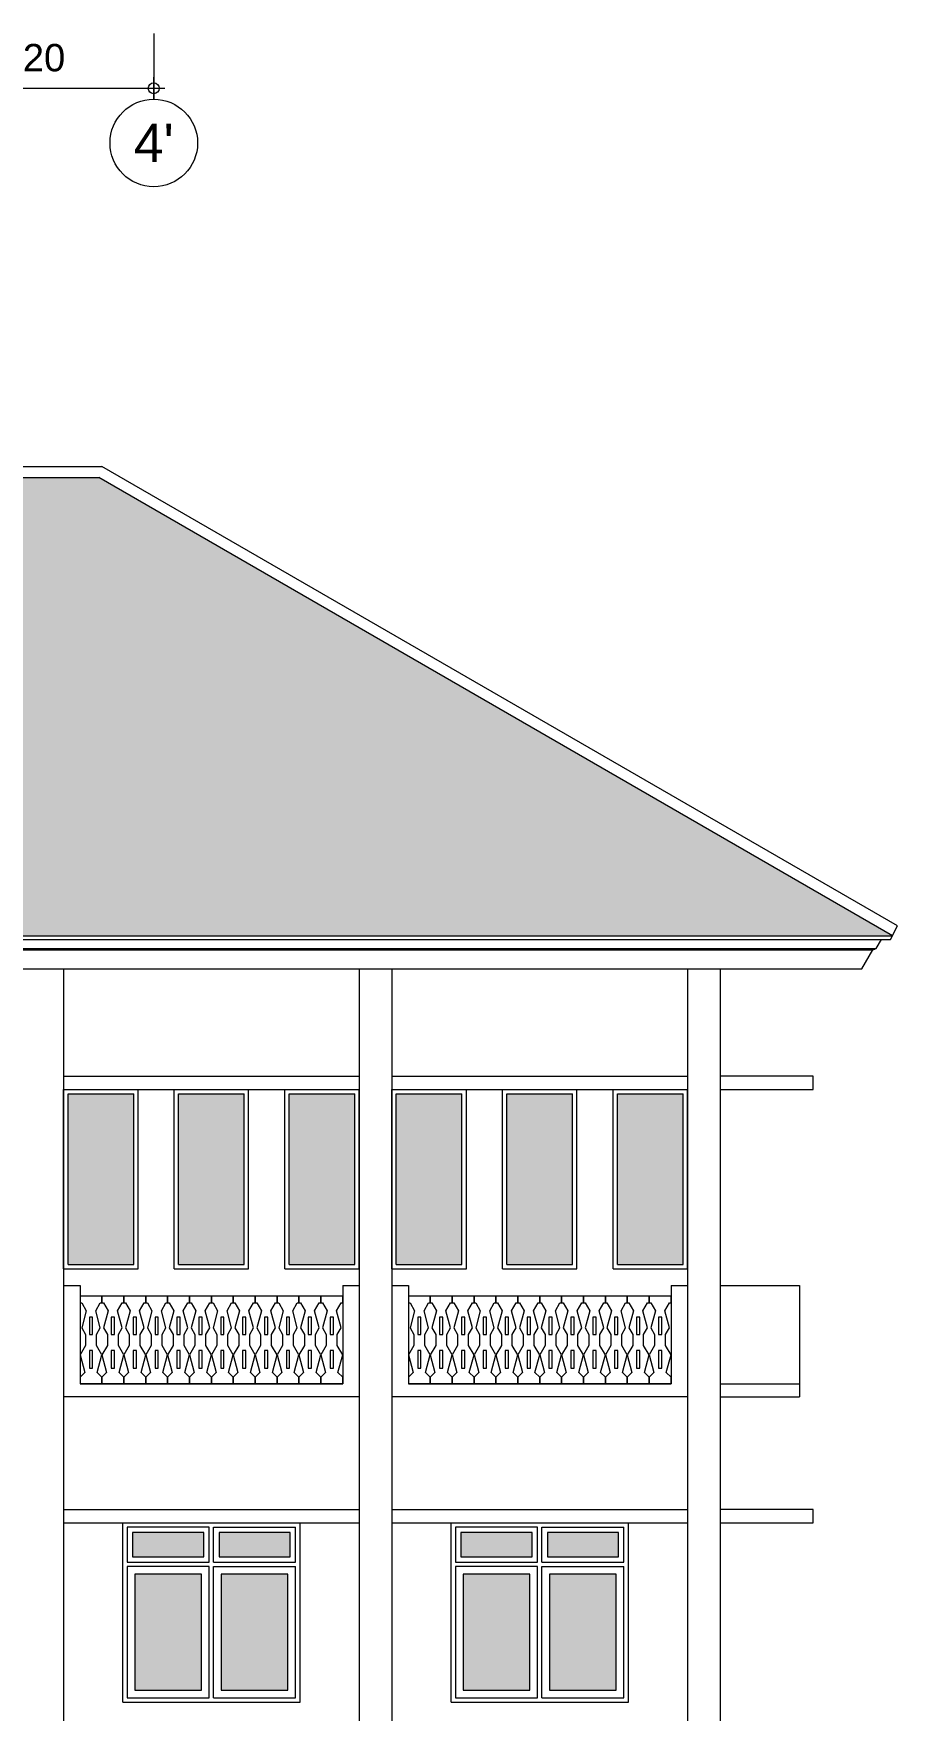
# Model space of a CAD drawing. Header units: millimetres. Extents: x -11 to 1625, y -267 to 180.
# Drawn here: x 1272.31 to 1280.21, y 133.86 to 149.19 of the extents above; entities that cross this region are included whole.
import ezdxf
from ezdxf.enums import TextEntityAlignment as Align

# ---------------------------------------------------------------- set-up
doc = ezdxf.new("R2010")
doc.units = ezdxf.units.MM
for name, color, linetype, lineweight in [('ars', 11, 'Continuous', 5), ('kap', 71, 'Continuous', 15), ('kus', 63, 'Continuous', 15), ('lan', 7, 'Continuous', 15), ('not', 7, 'Continuous', 20), ('sol kaca', 9, 'Continuous', 0), ('tem', 5, 'Continuous', 20), ('u', 6, 'Continuous', 20)]:
    doc.layers.add(name, color=color, linetype=linetype, lineweight=lineweight)
doc.styles.add('S', font='SIMPLEX', dxfattribs={"width": 1.1})
doc.styles.get("Standard").update_dxf_attribs({"font": 'ARIALUNI.TTF'})
doc.dimstyles.new('SK100', dxfattribs={"dimtxt": 0.25, "dimasz": 0.1, "dimexe": 0.1, "dimexo": 0, "dimgap": 0.15, "dimtad": 1, "dimdec": 0, "dimlfac": 100, "dimzin": 12, "dimdsep": 46, "dimtxsty": 'Standard', "dimblk": 'BULAT', "dimcen": 0.1, "dimclrd": 256, "dimclre": 256, "dimclrt": 256, "dimadec": 0, "dimazin": 3, "dimtfac": 1, "dimtdec": 0, "dimtofl": 0, "dimtmove": 0, "dimatfit": 3, "dimldrblk": 'BULAT', "dimfxl": 0, "dimtolj": 1, "dimtzin": 0, "dimlwd": -1, "dimlwe": -1, "dimarcsym": 0})

# ---------------------------------------------------------------- blocks, each defined once
blk = doc.blocks.new('BULAT')
for p, q in [((-1, 0), (1, 0)), ((0, -1), (0, 1))]:
    blk.add_line(p, q)
blk.add_circle((0, 0), 0.5)
blk = doc.blocks.new('*D62')
at = {"layer": 'Defpoints', "color": 0, "ltscale": 0.15}
for p in [(1271.213, 149.186), (1273.413, 149.186), (1273.413, 148.686)]:
    blk.add_point(p, dxfattribs=at)
at = {"layer": 'u', "ltscale": 0.15}
for p, q in [((1271.213, 149.186), (1271.213, 148.586)), ((1273.413, 149.186), (1273.413, 148.586)), ((1271.313, 148.686), (1273.313, 148.686))]:
    blk.add_line(p, q, dxfattribs=at)
at = {"layer": 'u', "ltscale": 0.15, "xscale": 0.1, "yscale": 0.1, "zscale": 0.1, "rotation": 180}
blk.add_blockref('BULAT', (1271.213, 148.686), dxfattribs=at)
at = {"layer": 'u', "ltscale": 0.15, "xscale": 0.1, "yscale": 0.1, "zscale": 0.1}
blk.add_blockref('BULAT', (1273.413, 148.686), dxfattribs=at)
at = {"layer": 'u', "ltscale": 0.15, "insert": (1272.313, 148.964), "char_height": 0.25, "attachment_point": 5}
blk.add_mtext('\\A1;220', dxfattribs=at)
blk = doc.blocks.new('NAV')
blk.add_circle((0, -0.4), 0.4)
at = {"style": 'S', "width": 0.75, "flags": 4}
blk.add_attdef('AV', text='', height=0.3, dxfattribs=at).set_placement((0, -0.4), align=Align.MIDDLE)

msp = doc.modelspace()

# ---------------------------------------------------------------- hatches: boundary and pattern name
at = {"layer": 'ars'}
h = msp.add_hatch(dxfattribs=at)
h.set_pattern_fill('PLENTONG', color=256, scale=0.1)
h.set_pattern_definition([(90, (1254.3393, 69.34693), (-0.4, 2e-17), []), (90, (1254.4393, 69.34693), (-0.4, 2e-17), []), (90, (1254.5393, 69.34693), (-0.4, 2e-17), []), (45, (1254.33931, 69.34693), (1e-17, 0.2), [0.1414214, -0.4242641]), (135, (1254.53931, 69.34693), (-1e-17, -0.2), [0.1414214, -0.4242641]), (0, (1254.5393, 69.34693), (0, 0.2), [0.2, -0.2])])
h.paths.add_polyline_path([(1280.162219, 140.9416787), (1272.9105773, 145.128416), (1269.9680416, 145.128416), (1262.7164, 140.9416787)])
at = {"layer": 'sol kaca'}
h = msp.add_hatch(color=256, dxfattribs=at)
h.dxf.hatch_style = 1
h.paths.add_polyline_path([(1273.2293095, 137.9365705), (1273.2293095, 139.4965705), (1272.6293095, 139.4965705), (1272.6293095, 137.9365705)])
h = msp.add_hatch(color=256, dxfattribs=at)
h.dxf.hatch_style = 1
h.paths.add_polyline_path([(1274.2393095, 137.9365705), (1274.2393095, 139.4965705), (1273.6393095, 139.4965705), (1273.6393095, 137.9365705)])
h = msp.add_hatch(color=256, dxfattribs=at)
h.dxf.hatch_style = 1
h.paths.add_polyline_path([(1275.2493095, 137.9365705), (1275.2493095, 139.4965705), (1274.6493095, 139.4965705), (1274.6493095, 137.9365705)])
h = msp.add_hatch(color=256, dxfattribs=at)
h.dxf.hatch_style = 1
h.paths.add_polyline_path([(1276.2293095, 137.9365705), (1276.2293095, 139.4965705), (1275.6293095, 139.4965705), (1275.6293095, 137.9365705)])
h = msp.add_hatch(color=256, dxfattribs=at)
h.dxf.hatch_style = 1
h.paths.add_polyline_path([(1277.2393095, 137.9365705), (1277.2393095, 139.4965705), (1276.6393095, 139.4965705), (1276.6393095, 137.9365705)])
h = msp.add_hatch(color=256, dxfattribs=at)
h.dxf.hatch_style = 1
h.paths.add_polyline_path([(1278.2493095, 137.9365705), (1278.2493095, 139.4965705), (1277.6493095, 139.4965705), (1277.6493095, 137.9365705)])
h = msp.add_hatch(color=256, dxfattribs=at)
h.dxf.hatch_style = 1
h.paths.add_polyline_path([(1273.8693095, 135.4865705), (1273.2193095, 135.4865705), (1273.2193095, 135.2665705), (1273.8693095, 135.2665705)])
h.paths.add_polyline_path([(1274.6593095, 135.4865705), (1274.0093095, 135.4865705), (1274.0093095, 135.2665705), (1274.6593095, 135.2665705)])
h.paths.add_polyline_path([(1274.6393095, 135.1065705), (1274.0293095, 135.1065705), (1274.0293095, 134.0465705), (1274.6393095, 134.0465705)])
h.paths.add_polyline_path([(1273.8493095, 135.1065705), (1273.2393095, 135.1065705), (1273.2393095, 134.0465705), (1273.8493095, 134.0465705)])
h = msp.add_hatch(color=256, dxfattribs=at)
h.dxf.hatch_style = 1
h.paths.add_polyline_path([(1276.8693095, 135.4865705), (1276.2193095, 135.4865705), (1276.2193095, 135.2665705), (1276.8693095, 135.2665705)])
h.paths.add_polyline_path([(1277.6593095, 135.4865705), (1277.0093095, 135.4865705), (1277.0093095, 135.2665705), (1277.6593095, 135.2665705)])
h.paths.add_polyline_path([(1277.6393095, 135.1065705), (1277.0293095, 135.1065705), (1277.0293095, 134.0465705), (1277.6393095, 134.0465705)])
h.paths.add_polyline_path([(1276.8493095, 135.1065705), (1276.2393095, 135.1065705), (1276.2393095, 134.0465705), (1276.8493095, 134.0465705)])

# ---------------------------------------------------------------- linework, layer by layer
at = {"layer": 'ars'}
for p, q in [((1262.8889898, 140.8152612), (1279.9896292, 140.8152612)), ((1262.8961341, 140.812883), (1279.9824849, 140.812883))]:
    msp.add_line(p, q, dxfattribs=at)
for points in [[(1272.9393095, 137.6465705), (1272.7393095, 137.6465705), (1272.7393095, 137.5865705), (1272.7543095, 137.5865705), (1272.7962886, 137.5138605), (1272.7543095, 137.3571923), (1272.7893095, 137.2965705), (1272.7893095, 137.1965705), (1272.7393095, 137.109968), (1272.7822924, 136.9495535), (1272.7393095, 136.9065705), (1272.7393095, 136.8465705), (1272.9393095, 136.8465705), (1272.9393095, 136.9065705), (1272.8963266, 136.9495535), (1272.9393095, 137.109968), (1272.8893095, 137.1965705), (1272.8893095, 137.2965705), (1272.9243095, 137.3571923), (1272.8823304, 137.5138605), (1272.9243095, 137.5865705), (1272.9393095, 137.5865705)], [(1273.1393095, 137.6465705), (1272.9393095, 137.6465705), (1272.9393095, 137.5865705), (1272.9543095, 137.5865705), (1272.9962886, 137.5138605), (1272.9543095, 137.3571923), (1272.9893095, 137.2965705), (1272.9893095, 137.1965705), (1272.9393095, 137.109968), (1272.9822924, 136.9495535), (1272.9393095, 136.9065705), (1272.9393095, 136.8465705), (1273.1393095, 136.8465705), (1273.1393095, 136.9065705), (1273.0963266, 136.9495535), (1273.1393095, 137.109968), (1273.0893095, 137.1965705), (1273.0893095, 137.2965705), (1273.1243095, 137.3571923), (1273.0823304, 137.5138605), (1273.1243095, 137.5865705), (1273.1393095, 137.5865705)], [(1273.3393095, 137.6465705), (1273.1393095, 137.6465705), (1273.1393095, 137.5865705), (1273.1543095, 137.5865705), (1273.1962886, 137.5138605), (1273.1543095, 137.3571923), (1273.1893095, 137.2965705), (1273.1893095, 137.1965705), (1273.1393095, 137.109968), (1273.1822924, 136.9495535), (1273.1393095, 136.9065705), (1273.1393095, 136.8465705), (1273.3393095, 136.8465705), (1273.3393095, 136.9065705), (1273.2963266, 136.9495535), (1273.3393095, 137.109968), (1273.2893095, 137.1965705), (1273.2893095, 137.2965705), (1273.3243095, 137.3571923), (1273.2823304, 137.5138605), (1273.3243095, 137.5865705), (1273.3393095, 137.5865705)], [(1273.5393095, 137.6465705), (1273.3393095, 137.6465705), (1273.3393095, 137.5865705), (1273.3543095, 137.5865705), (1273.3962886, 137.5138605), (1273.3543095, 137.3571923), (1273.3893095, 137.2965705), (1273.3893095, 137.1965705), (1273.3393095, 137.109968), (1273.3822924, 136.9495535), (1273.3393095, 136.9065705), (1273.3393095, 136.8465705), (1273.5393095, 136.8465705), (1273.5393095, 136.9065705), (1273.4963266, 136.9495535), (1273.5393095, 137.109968), (1273.4893095, 137.1965705), (1273.4893095, 137.2965705), (1273.5243095, 137.3571923), (1273.4823304, 137.5138605), (1273.5243095, 137.5865705), (1273.5393095, 137.5865705)], [(1273.7393095, 137.6465705), (1273.5393095, 137.6465705), (1273.5393095, 137.5865705), (1273.5543095, 137.5865705), (1273.5962886, 137.5138605), (1273.5543095, 137.3571923), (1273.5893095, 137.2965705), (1273.5893095, 137.1965705), (1273.5393095, 137.109968), (1273.5822924, 136.9495535), (1273.5393095, 136.9065705), (1273.5393095, 136.8465705), (1273.7393095, 136.8465705), (1273.7393095, 136.9065705), (1273.6963266, 136.9495535), (1273.7393095, 137.109968), (1273.6893095, 137.1965705), (1273.6893095, 137.2965705), (1273.7243095, 137.3571923), (1273.6823304, 137.5138605), (1273.7243095, 137.5865705), (1273.7393095, 137.5865705)], [(1273.9393095, 137.6465705), (1273.7393095, 137.6465705), (1273.7393095, 137.5865705), (1273.7543095, 137.5865705), (1273.7962886, 137.5138605), (1273.7543095, 137.3571923), (1273.7893095, 137.2965705), (1273.7893095, 137.1965705), (1273.7393095, 137.109968), (1273.7822924, 136.9495535), (1273.7393095, 136.9065705), (1273.7393095, 136.8465705), (1273.9393095, 136.8465705), (1273.9393095, 136.9065705), (1273.8963266, 136.9495535), (1273.9393095, 137.109968), (1273.8893095, 137.1965705), (1273.8893095, 137.2965705), (1273.9243095, 137.3571923), (1273.8823304, 137.5138605), (1273.9243095, 137.5865705), (1273.9393095, 137.5865705)], [(1274.1393095, 137.6465705), (1273.9393095, 137.6465705), (1273.9393095, 137.5865705), (1273.9543095, 137.5865705), (1273.9962886, 137.5138605), (1273.9543095, 137.3571923), (1273.9893095, 137.2965705), (1273.9893095, 137.1965705), (1273.9393095, 137.109968), (1273.9822924, 136.9495535), (1273.9393095, 136.9065705), (1273.9393095, 136.8465705), (1274.1393095, 136.8465705), (1274.1393095, 136.9065705), (1274.0963266, 136.9495535), (1274.1393095, 137.109968), (1274.0893095, 137.1965705), (1274.0893095, 137.2965705), (1274.1243095, 137.3571923), (1274.0823304, 137.5138605), (1274.1243095, 137.5865705), (1274.1393095, 137.5865705)], [(1274.3393095, 137.6465705), (1274.1393095, 137.6465705), (1274.1393095, 137.5865705), (1274.1543095, 137.5865705), (1274.1962886, 137.5138605), (1274.1543095, 137.3571923), (1274.1893095, 137.2965705), (1274.1893095, 137.1965705), (1274.1393095, 137.109968), (1274.1822924, 136.9495535), (1274.1393095, 136.9065705), (1274.1393095, 136.8465705), (1274.3393095, 136.8465705), (1274.3393095, 136.9065705), (1274.2963266, 136.9495535), (1274.3393095, 137.109968), (1274.2893095, 137.1965705), (1274.2893095, 137.2965705), (1274.3243095, 137.3571923), (1274.2823304, 137.5138605), (1274.3243095, 137.5865705), (1274.3393095, 137.5865705)], [(1274.5393095, 137.6465705), (1274.3393095, 137.6465705), (1274.3393095, 137.5865705), (1274.3543095, 137.5865705), (1274.3962886, 137.5138605), (1274.3543095, 137.3571923), (1274.3893095, 137.2965705), (1274.3893095, 137.1965705), (1274.3393095, 137.109968), (1274.3822924, 136.9495535), (1274.3393095, 136.9065705), (1274.3393095, 136.8465705), (1274.5393095, 136.8465705), (1274.5393095, 136.9065705), (1274.4963266, 136.9495535), (1274.5393095, 137.109968), (1274.4893095, 137.1965705), (1274.4893095, 137.2965705), (1274.5243095, 137.3571923), (1274.4823304, 137.5138605), (1274.5243095, 137.5865705), (1274.5393095, 137.5865705)], [(1274.7393095, 137.6465705), (1274.5393095, 137.6465705), (1274.5393095, 137.5865705), (1274.5543095, 137.5865705), (1274.5962886, 137.5138605), (1274.5543095, 137.3571923), (1274.5893095, 137.2965705), (1274.5893095, 137.1965705), (1274.5393095, 137.109968), (1274.5822924, 136.9495535), (1274.5393095, 136.9065705), (1274.5393095, 136.8465705), (1274.7393095, 136.8465705), (1274.7393095, 136.9065705), (1274.6963266, 136.9495535), (1274.7393095, 137.109968), (1274.6893095, 137.1965705), (1274.6893095, 137.2965705), (1274.7243095, 137.3571923), (1274.6823304, 137.5138605), (1274.7243095, 137.5865705), (1274.7393095, 137.5865705)], [(1274.9393095, 137.6465705), (1274.7393095, 137.6465705), (1274.7393095, 137.5865705), (1274.7543095, 137.5865705), (1274.7962886, 137.5138605), (1274.7543095, 137.3571923), (1274.7893095, 137.2965705), (1274.7893095, 137.1965705), (1274.7393095, 137.109968), (1274.7822924, 136.9495535), (1274.7393095, 136.9065705), (1274.7393095, 136.8465705), (1274.9393095, 136.8465705), (1274.9393095, 136.9065705), (1274.8963266, 136.9495535), (1274.9393095, 137.109968), (1274.8893095, 137.1965705), (1274.8893095, 137.2965705), (1274.9243095, 137.3571923), (1274.8823304, 137.5138605), (1274.9243095, 137.5865705), (1274.9393095, 137.5865705)], [(1275.1393095, 137.6465705), (1274.9393095, 137.6465705), (1274.9393095, 137.5865705), (1274.9543095, 137.5865705), (1274.9962886, 137.5138605), (1274.9543095, 137.3571923), (1274.9893095, 137.2965705), (1274.9893095, 137.1965705), (1274.9393095, 137.109968), (1274.9822924, 136.9495535), (1274.9393095, 136.9065705), (1274.9393095, 136.8465705), (1275.1393095, 136.8465705), (1275.1393095, 136.9065705), (1275.0963266, 136.9495535), (1275.1393095, 137.109968), (1275.0893095, 137.1965705), (1275.0893095, 137.2965705), (1275.1243095, 137.3571923), (1275.0823304, 137.5138605), (1275.1243095, 137.5865705), (1275.1393095, 137.5865705)], [(1275.9393095, 137.6465705), (1275.7393095, 137.6465705), (1275.7393095, 137.5865705), (1275.7543095, 137.5865705), (1275.7962886, 137.5138605), (1275.7543095, 137.3571923), (1275.7893095, 137.2965705), (1275.7893095, 137.1965705), (1275.7393095, 137.109968), (1275.7822924, 136.9495535), (1275.7393095, 136.9065705), (1275.7393095, 136.8465705), (1275.9393095, 136.8465705), (1275.9393095, 136.9065705), (1275.8963266, 136.9495535), (1275.9393095, 137.109968), (1275.8893095, 137.1965705), (1275.8893095, 137.2965705), (1275.9243095, 137.3571923), (1275.8823304, 137.5138605), (1275.9243095, 137.5865705), (1275.9393095, 137.5865705)], [(1276.1393095, 137.6465705), (1275.9393095, 137.6465705), (1275.9393095, 137.5865705), (1275.9543095, 137.5865705), (1275.9962886, 137.5138605), (1275.9543095, 137.3571923), (1275.9893095, 137.2965705), (1275.9893095, 137.1965705), (1275.9393095, 137.109968), (1275.9822924, 136.9495535), (1275.9393095, 136.9065705), (1275.9393095, 136.8465705), (1276.1393095, 136.8465705), (1276.1393095, 136.9065705), (1276.0963266, 136.9495535), (1276.1393095, 137.109968), (1276.0893095, 137.1965705), (1276.0893095, 137.2965705), (1276.1243095, 137.3571923), (1276.0823304, 137.5138605), (1276.1243095, 137.5865705), (1276.1393095, 137.5865705)], [(1276.3393095, 137.6465705), (1276.1393095, 137.6465705), (1276.1393095, 137.5865705), (1276.1543095, 137.5865705), (1276.1962886, 137.5138605), (1276.1543095, 137.3571923), (1276.1893095, 137.2965705), (1276.1893095, 137.1965705), (1276.1393095, 137.109968), (1276.1822924, 136.9495535), (1276.1393095, 136.9065705), (1276.1393095, 136.8465705), (1276.3393095, 136.8465705), (1276.3393095, 136.9065705), (1276.2963266, 136.9495535), (1276.3393095, 137.109968), (1276.2893095, 137.1965705), (1276.2893095, 137.2965705), (1276.3243095, 137.3571923), (1276.2823304, 137.5138605), (1276.3243095, 137.5865705), (1276.3393095, 137.5865705)], [(1276.5393095, 137.6465705), (1276.3393095, 137.6465705), (1276.3393095, 137.5865705), (1276.3543095, 137.5865705), (1276.3962886, 137.5138605), (1276.3543095, 137.3571923), (1276.3893095, 137.2965705), (1276.3893095, 137.1965705), (1276.3393095, 137.109968), (1276.3822924, 136.9495535), (1276.3393095, 136.9065705), (1276.3393095, 136.8465705), (1276.5393095, 136.8465705), (1276.5393095, 136.9065705), (1276.4963266, 136.9495535), (1276.5393095, 137.109968), (1276.4893095, 137.1965705), (1276.4893095, 137.2965705), (1276.5243095, 137.3571923), (1276.4823304, 137.5138605), (1276.5243095, 137.5865705), (1276.5393095, 137.5865705)], [(1276.7393095, 137.6465705), (1276.5393095, 137.6465705), (1276.5393095, 137.5865705), (1276.5543095, 137.5865705), (1276.5962886, 137.5138605), (1276.5543095, 137.3571923), (1276.5893095, 137.2965705), (1276.5893095, 137.1965705), (1276.5393095, 137.109968), (1276.5822924, 136.9495535), (1276.5393095, 136.9065705), (1276.5393095, 136.8465705), (1276.7393095, 136.8465705), (1276.7393095, 136.9065705), (1276.6963266, 136.9495535), (1276.7393095, 137.109968), (1276.6893095, 137.1965705), (1276.6893095, 137.2965705), (1276.7243095, 137.3571923), (1276.6823304, 137.5138605), (1276.7243095, 137.5865705), (1276.7393095, 137.5865705)], [(1276.9393095, 137.6465705), (1276.7393095, 137.6465705), (1276.7393095, 137.5865705), (1276.7543095, 137.5865705), (1276.7962886, 137.5138605), (1276.7543095, 137.3571923), (1276.7893095, 137.2965705), (1276.7893095, 137.1965705), (1276.7393095, 137.109968), (1276.7822924, 136.9495535), (1276.7393095, 136.9065705), (1276.7393095, 136.8465705), (1276.9393095, 136.8465705), (1276.9393095, 136.9065705), (1276.8963266, 136.9495535), (1276.9393095, 137.109968), (1276.8893095, 137.1965705), (1276.8893095, 137.2965705), (1276.9243095, 137.3571923), (1276.8823304, 137.5138605), (1276.9243095, 137.5865705), (1276.9393095, 137.5865705)], [(1277.1393095, 137.6465705), (1276.9393095, 137.6465705), (1276.9393095, 137.5865705), (1276.9543095, 137.5865705), (1276.9962886, 137.5138605), (1276.9543095, 137.3571923), (1276.9893095, 137.2965705), (1276.9893095, 137.1965705), (1276.9393095, 137.109968), (1276.9822924, 136.9495535), (1276.9393095, 136.9065705), (1276.9393095, 136.8465705), (1277.1393095, 136.8465705), (1277.1393095, 136.9065705), (1277.0963266, 136.9495535), (1277.1393095, 137.109968), (1277.0893095, 137.1965705), (1277.0893095, 137.2965705), (1277.1243095, 137.3571923), (1277.0823304, 137.5138605), (1277.1243095, 137.5865705), (1277.1393095, 137.5865705)], [(1277.3393095, 137.6465705), (1277.1393095, 137.6465705), (1277.1393095, 137.5865705), (1277.1543095, 137.5865705), (1277.1962886, 137.5138605), (1277.1543095, 137.3571923), (1277.1893095, 137.2965705), (1277.1893095, 137.1965705), (1277.1393095, 137.109968), (1277.1822924, 136.9495535), (1277.1393095, 136.9065705), (1277.1393095, 136.8465705), (1277.3393095, 136.8465705), (1277.3393095, 136.9065705), (1277.2963266, 136.9495535), (1277.3393095, 137.109968), (1277.2893095, 137.1965705), (1277.2893095, 137.2965705), (1277.3243095, 137.3571923), (1277.2823304, 137.5138605), (1277.3243095, 137.5865705), (1277.3393095, 137.5865705)], [(1277.5393095, 137.6465705), (1277.3393095, 137.6465705), (1277.3393095, 137.5865705), (1277.3543095, 137.5865705), (1277.3962886, 137.5138605), (1277.3543095, 137.3571923), (1277.3893095, 137.2965705), (1277.3893095, 137.1965705), (1277.3393095, 137.109968), (1277.3822924, 136.9495535), (1277.3393095, 136.9065705), (1277.3393095, 136.8465705), (1277.5393095, 136.8465705), (1277.5393095, 136.9065705), (1277.4963266, 136.9495535), (1277.5393095, 137.109968), (1277.4893095, 137.1965705), (1277.4893095, 137.2965705), (1277.5243095, 137.3571923), (1277.4823304, 137.5138605), (1277.5243095, 137.5865705), (1277.5393095, 137.5865705)], [(1277.7393095, 137.6465705), (1277.5393095, 137.6465705), (1277.5393095, 137.5865705), (1277.5543095, 137.5865705), (1277.5962886, 137.5138605), (1277.5543095, 137.3571923), (1277.5893095, 137.2965705), (1277.5893095, 137.1965705), (1277.5393095, 137.109968), (1277.5822924, 136.9495535), (1277.5393095, 136.9065705), (1277.5393095, 136.8465705), (1277.7393095, 136.8465705), (1277.7393095, 136.9065705), (1277.6963266, 136.9495535), (1277.7393095, 137.109968), (1277.6893095, 137.1965705), (1277.6893095, 137.2965705), (1277.7243095, 137.3571923), (1277.6823304, 137.5138605), (1277.7243095, 137.5865705), (1277.7393095, 137.5865705)], [(1277.9393095, 137.6465705), (1277.7393095, 137.6465705), (1277.7393095, 137.5865705), (1277.7543095, 137.5865705), (1277.7962886, 137.5138605), (1277.7543095, 137.3571923), (1277.7893095, 137.2965705), (1277.7893095, 137.1965705), (1277.7393095, 137.109968), (1277.7822924, 136.9495535), (1277.7393095, 136.9065705), (1277.7393095, 136.8465705), (1277.9393095, 136.8465705), (1277.9393095, 136.9065705), (1277.8963266, 136.9495535), (1277.9393095, 137.109968), (1277.8893095, 137.1965705), (1277.8893095, 137.2965705), (1277.9243095, 137.3571923), (1277.8823304, 137.5138605), (1277.9243095, 137.5865705), (1277.9393095, 137.5865705)], [(1278.1393095, 137.6465705), (1277.9393095, 137.6465705), (1277.9393095, 137.5865705), (1277.9543095, 137.5865705), (1277.9962886, 137.5138605), (1277.9543095, 137.3571923), (1277.9893095, 137.2965705), (1277.9893095, 137.1965705), (1277.9393095, 137.109968), (1277.9822924, 136.9495535), (1277.9393095, 136.9065705), (1277.9393095, 136.8465705), (1278.1393095, 136.8465705), (1278.1393095, 136.9065705), (1278.0963266, 136.9495535), (1278.1393095, 137.109968), (1278.0893095, 137.1965705), (1278.0893095, 137.2965705), (1278.1243095, 137.3571923), (1278.0823304, 137.5138605), (1278.1243095, 137.5865705), (1278.1393095, 137.5865705)], [(1272.8243095, 137.2965705), (1272.8543095, 137.2965705), (1272.8543095, 137.4565705), (1272.8243095, 137.4565705)], [(1273.0243095, 137.2965705), (1273.0543095, 137.2965705), (1273.0543095, 137.4565705), (1273.0243095, 137.4565705)], [(1273.2243095, 137.2965705), (1273.2543095, 137.2965705), (1273.2543095, 137.4565705), (1273.2243095, 137.4565705)], [(1273.4243095, 137.2965705), (1273.4543095, 137.2965705), (1273.4543095, 137.4565705), (1273.4243095, 137.4565705)], [(1273.6243095, 137.2965705), (1273.6543095, 137.2965705), (1273.6543095, 137.4565705), (1273.6243095, 137.4565705)], [(1273.8243095, 137.2965705), (1273.8543095, 137.2965705), (1273.8543095, 137.4565705), (1273.8243095, 137.4565705)], [(1274.0243095, 137.2965705), (1274.0543095, 137.2965705), (1274.0543095, 137.4565705), (1274.0243095, 137.4565705)], [(1274.2243095, 137.2965705), (1274.2543095, 137.2965705), (1274.2543095, 137.4565705), (1274.2243095, 137.4565705)], [(1274.4243095, 137.2965705), (1274.4543095, 137.2965705), (1274.4543095, 137.4565705), (1274.4243095, 137.4565705)], [(1274.6243095, 137.2965705), (1274.6543095, 137.2965705), (1274.6543095, 137.4565705), (1274.6243095, 137.4565705)], [(1274.8243095, 137.2965705), (1274.8543095, 137.2965705), (1274.8543095, 137.4565705), (1274.8243095, 137.4565705)], [(1275.0243095, 137.2965705), (1275.0543095, 137.2965705), (1275.0543095, 137.4565705), (1275.0243095, 137.4565705)], [(1275.8243095, 137.2965705), (1275.8543095, 137.2965705), (1275.8543095, 137.4565705), (1275.8243095, 137.4565705)], [(1276.0243095, 137.2965705), (1276.0543095, 137.2965705), (1276.0543095, 137.4565705), (1276.0243095, 137.4565705)], [(1276.2243095, 137.2965705), (1276.2543095, 137.2965705), (1276.2543095, 137.4565705), (1276.2243095, 137.4565705)], [(1276.4243095, 137.2965705), (1276.4543095, 137.2965705), (1276.4543095, 137.4565705), (1276.4243095, 137.4565705)], [(1276.6243095, 137.2965705), (1276.6543095, 137.2965705), (1276.6543095, 137.4565705), (1276.6243095, 137.4565705)], [(1276.8243095, 137.2965705), (1276.8543095, 137.2965705), (1276.8543095, 137.4565705), (1276.8243095, 137.4565705)], [(1277.0243095, 137.2965705), (1277.0543095, 137.2965705), (1277.0543095, 137.4565705), (1277.0243095, 137.4565705)], [(1277.2243095, 137.2965705), (1277.2543095, 137.2965705), (1277.2543095, 137.4565705), (1277.2243095, 137.4565705)], [(1277.4243095, 137.2965705), (1277.4543095, 137.2965705), (1277.4543095, 137.4565705), (1277.4243095, 137.4565705)], [(1277.6243095, 137.2965705), (1277.6543095, 137.2965705), (1277.6543095, 137.4565705), (1277.6243095, 137.4565705)], [(1277.8243095, 137.2965705), (1277.8543095, 137.2965705), (1277.8543095, 137.4565705), (1277.8243095, 137.4565705)], [(1278.0243095, 137.2965705), (1278.0543095, 137.2965705), (1278.0543095, 137.4565705), (1278.0243095, 137.4565705)], [(1272.8243095, 136.9895535), (1272.8543095, 136.9895535), (1272.8543095, 137.1495535), (1272.8243095, 137.1495535)], [(1273.0243095, 136.9895535), (1273.0543095, 136.9895535), (1273.0543095, 137.1495535), (1273.0243095, 137.1495535)], [(1273.2243095, 136.9895535), (1273.2543095, 136.9895535), (1273.2543095, 137.1495535), (1273.2243095, 137.1495535)], [(1273.4243095, 136.9895535), (1273.4543095, 136.9895535), (1273.4543095, 137.1495535), (1273.4243095, 137.1495535)], [(1273.6243095, 136.9895535), (1273.6543095, 136.9895535), (1273.6543095, 137.1495535), (1273.6243095, 137.1495535)], [(1273.8243095, 136.9895535), (1273.8543095, 136.9895535), (1273.8543095, 137.1495535), (1273.8243095, 137.1495535)], [(1274.0243095, 136.9895535), (1274.0543095, 136.9895535), (1274.0543095, 137.1495535), (1274.0243095, 137.1495535)], [(1274.2243095, 136.9895535), (1274.2543095, 136.9895535), (1274.2543095, 137.1495535), (1274.2243095, 137.1495535)], [(1274.4243095, 136.9895535), (1274.4543095, 136.9895535), (1274.4543095, 137.1495535), (1274.4243095, 137.1495535)], [(1274.6243095, 136.9895535), (1274.6543095, 136.9895535), (1274.6543095, 137.1495535), (1274.6243095, 137.1495535)], [(1274.8243095, 136.9895535), (1274.8543095, 136.9895535), (1274.8543095, 137.1495535), (1274.8243095, 137.1495535)], [(1275.0243095, 136.9895535), (1275.0543095, 136.9895535), (1275.0543095, 137.1495535), (1275.0243095, 137.1495535)], [(1275.8243095, 136.9895535), (1275.8543095, 136.9895535), (1275.8543095, 137.1495535), (1275.8243095, 137.1495535)], [(1276.0243095, 136.9895535), (1276.0543095, 136.9895535), (1276.0543095, 137.1495535), (1276.0243095, 137.1495535)], [(1276.2243095, 136.9895535), (1276.2543095, 136.9895535), (1276.2543095, 137.1495535), (1276.2243095, 137.1495535)], [(1276.4243095, 136.9895535), (1276.4543095, 136.9895535), (1276.4543095, 137.1495535), (1276.4243095, 137.1495535)], [(1276.6243095, 136.9895535), (1276.6543095, 136.9895535), (1276.6543095, 137.1495535), (1276.6243095, 137.1495535)], [(1276.8243095, 136.9895535), (1276.8543095, 136.9895535), (1276.8543095, 137.1495535), (1276.8243095, 137.1495535)], [(1277.0243095, 136.9895535), (1277.0543095, 136.9895535), (1277.0543095, 137.1495535), (1277.0243095, 137.1495535)], [(1277.2243095, 136.9895535), (1277.2543095, 136.9895535), (1277.2543095, 137.1495535), (1277.2243095, 137.1495535)], [(1277.4243095, 136.9895535), (1277.4543095, 136.9895535), (1277.4543095, 137.1495535), (1277.4243095, 137.1495535)], [(1277.6243095, 136.9895535), (1277.6543095, 136.9895535), (1277.6543095, 137.1495535), (1277.6243095, 137.1495535)], [(1277.8243095, 136.9895535), (1277.8543095, 136.9895535), (1277.8543095, 137.1495535), (1277.8243095, 137.1495535)], [(1278.0243095, 136.9895535), (1278.0543095, 136.9895535), (1278.0543095, 137.1495535), (1278.0243095, 137.1495535)]]:
    msp.add_lwpolyline(points, close=True, dxfattribs=at)
at = {"layer": 'kap'}
for p, q in [((1269.9412467, 145.228416), (1272.9373723, 145.228416)), ((1269.9680416, 145.128416), (1272.9105773, 145.128416)), ((1280.162219, 140.9416787), (1272.9105773, 145.128416)), ((1280.2084405, 141.0304628), (1272.9373723, 145.228416)), ((1280.143748, 140.9061989), (1280.2084405, 141.0304628)), ((1262.7164, 140.9416787), (1280.162219, 140.9416787)), ((1262.734871, 140.9061989), (1280.143748, 140.9061989)), ((1280.0152903, 140.8237035), (1280.062919, 140.9061989)), ((1262.8633287, 140.8237035), (1280.0152903, 140.8237035)), ((1279.8828717, 140.6403478), (1279.9824849, 140.812883)), ((1279.9853717, 140.812883), (1279.9824849, 140.812883)), ((1279.9920075, 140.8152612), (1279.9896292, 140.8152612)), ((1262.9957473, 140.6403478), (1279.8828717, 140.6403478))]:
    msp.add_line(p, q, dxfattribs=at)
for centre, radius, end in [((1279.9853717, 140.817883), 0.005, 328.3748364), ((1279.9920075, 140.8371458), 0.0218846, 322.1036086)]:
    msp.add_arc(centre, radius, 270, end, dxfattribs=at)
at = {"layer": 'kus'}
for p, q in [((1272.5893095, 137.8965705), (1272.5893095, 139.5365705)), ((1272.5893095, 139.5365705), (1273.2693095, 139.5365705)), ((1272.6293095, 137.9365705), (1272.6293095, 139.4965705)), ((1272.6293095, 139.4965705), (1273.2293095, 139.4965705)), ((1273.2293095, 137.9365705), (1273.2293095, 139.4965705)), ((1273.2693095, 137.8965705), (1273.2693095, 139.5365705)), ((1273.5993095, 137.8965705), (1273.5993095, 139.5365705)), ((1273.5993095, 139.5365705), (1274.2793095, 139.5365705)), ((1273.6393095, 137.9365705), (1273.6393095, 139.4965705)), ((1273.6393095, 139.4965705), (1274.2393095, 139.4965705)), ((1274.2393095, 137.9365705), (1274.2393095, 139.4965705)), ((1274.2793095, 137.8965705), (1274.2793095, 139.5365705)), ((1274.6093095, 137.8965705), (1274.6093095, 139.5365705)), ((1274.6093095, 139.5365705), (1275.2893095, 139.5365705)), ((1274.6493095, 137.9365705), (1274.6493095, 139.4965705)), ((1274.6493095, 139.4965705), (1275.2493095, 139.4965705)), ((1275.2493095, 137.9365705), (1275.2493095, 139.4965705)), ((1275.2893095, 137.8965705), (1275.2893095, 139.5365705)), ((1275.5893095, 137.8965705), (1275.5893095, 139.5365705)), ((1275.5893095, 139.5365705), (1276.2693095, 139.5365705)), ((1275.6293095, 137.9365705), (1275.6293095, 139.4965705)), ((1275.6293095, 139.4965705), (1276.2293095, 139.4965705)), ((1276.2293095, 137.9365705), (1276.2293095, 139.4965705)), ((1276.2693095, 137.8965705), (1276.2693095, 139.5365705)), ((1276.5993095, 137.8965705), (1276.5993095, 139.5365705)), ((1276.5993095, 139.5365705), (1277.2793095, 139.5365705)), ((1276.6393095, 137.9365705), (1276.6393095, 139.4965705)), ((1276.6393095, 139.4965705), (1277.2393095, 139.4965705)), ((1277.2393095, 137.9365705), (1277.2393095, 139.4965705)), ((1277.2793095, 137.8965705), (1277.2793095, 139.5365705)), ((1277.6093095, 137.8965705), (1277.6093095, 139.5365705)), ((1277.6093095, 139.5365705), (1278.2893095, 139.5365705)), ((1277.6493095, 137.9365705), (1277.6493095, 139.4965705)), ((1277.6493095, 139.4965705), (1278.2493095, 139.4965705)), ((1278.2493095, 137.9365705), (1278.2493095, 139.4965705)), ((1278.2893095, 137.8965705), (1278.2893095, 139.5365705)), ((1272.6293095, 137.9365705), (1273.2293095, 137.9365705)), ((1273.6393095, 137.9365705), (1274.2393095, 137.9365705)), ((1274.6493095, 137.9365705), (1275.2493095, 137.9365705)), ((1275.6293095, 137.9365705), (1276.2293095, 137.9365705)), ((1276.6393095, 137.9365705), (1277.2393095, 137.9365705)), ((1277.6493095, 137.9365705), (1278.2493095, 137.9365705)), ((1272.5893095, 137.8965705), (1273.2693095, 137.8965705)), ((1273.5993095, 137.8965705), (1274.2793095, 137.8965705)), ((1274.6093095, 137.8965705), (1275.2893095, 137.8965705)), ((1275.5893095, 137.8965705), (1276.2693095, 137.8965705)), ((1276.5993095, 137.8965705), (1277.2793095, 137.8965705)), ((1277.6093095, 137.8965705), (1278.2893095, 137.8965705)), ((1273.1293095, 133.9365705), (1273.1293095, 135.5765705)), ((1273.9593095, 135.2165705), (1273.9593095, 135.5365705)), ((1273.9593095, 135.5365705), (1274.7093095, 135.5365705)), ((1274.7093095, 135.2165705), (1274.7093095, 135.5365705)), ((1274.7493095, 133.9365705), (1274.7493095, 135.5765705)), ((1276.1293095, 133.9365705), (1276.1293095, 135.5765705)), ((1276.9593095, 135.2165705), (1276.9593095, 135.5365705)), ((1276.9593095, 135.5365705), (1277.7093095, 135.5365705)), ((1277.7093095, 135.2165705), (1277.7093095, 135.5365705)), ((1277.7493095, 133.9365705), (1277.7493095, 135.5765705)), ((1273.9593095, 135.2165705), (1274.7093095, 135.2165705)), ((1273.9593095, 133.9765705), (1273.9593095, 135.1765705)), ((1273.9593095, 135.1765705), (1274.7093095, 135.1765705)), ((1274.7093095, 133.9765705), (1274.7093095, 135.1765705)), ((1276.9593095, 135.2165705), (1277.7093095, 135.2165705)), ((1276.9593095, 133.9765705), (1276.9593095, 135.1765705)), ((1276.9593095, 135.1765705), (1277.7093095, 135.1765705)), ((1277.7093095, 133.9765705), (1277.7093095, 135.1765705)), ((1273.1293095, 133.9365705), (1274.7493095, 133.9365705)), ((1273.9593095, 133.9765705), (1274.7093095, 133.9765705)), ((1276.1293095, 133.9365705), (1277.7493095, 133.9365705)), ((1276.9593095, 133.9765705), (1277.7093095, 133.9765705))]:
    msp.add_line(p, q, dxfattribs=at)
for points in [[(1273.1693095, 135.5365705), (1273.1693095, 135.2165705), (1273.9193095, 135.2165705), (1273.9193095, 135.5365705)], [(1273.2193095, 135.4865705), (1273.2193095, 135.2665705), (1273.8693095, 135.2665705), (1273.8693095, 135.4865705)], [(1274.0093095, 135.4865705), (1274.0093095, 135.2665705), (1274.6593095, 135.2665705), (1274.6593095, 135.4865705)], [(1276.1693095, 135.5365705), (1276.1693095, 135.2165705), (1276.9193095, 135.2165705), (1276.9193095, 135.5365705)], [(1276.2193095, 135.4865705), (1276.2193095, 135.2665705), (1276.8693095, 135.2665705), (1276.8693095, 135.4865705)], [(1277.0093095, 135.4865705), (1277.0093095, 135.2665705), (1277.6593095, 135.2665705), (1277.6593095, 135.4865705)], [(1273.1693095, 135.1765705), (1273.1693095, 133.9765705), (1273.9193095, 133.9765705), (1273.9193095, 135.1765705)], [(1276.1693095, 135.1765705), (1276.1693095, 133.9765705), (1276.9193095, 133.9765705), (1276.9193095, 135.1765705)], [(1273.2393095, 135.1065705), (1273.2393095, 134.0465705), (1273.8493095, 134.0465705), (1273.8493095, 135.1065705)], [(1274.0293095, 135.1065705), (1274.0293095, 134.0465705), (1274.6393095, 134.0465705), (1274.6393095, 135.1065705)], [(1276.2393095, 135.1065705), (1276.2393095, 134.0465705), (1276.8493095, 134.0465705), (1276.8493095, 135.1065705)], [(1277.0293095, 135.1065705), (1277.0293095, 134.0465705), (1277.6393095, 134.0465705), (1277.6393095, 135.1065705)]]:
    msp.add_lwpolyline(points, close=True, dxfattribs=at)
at = {"layer": 'lan'}
for p, q in [((1272.5893095, 139.6565705), (1275.2893095, 139.6565705)), ((1275.5893095, 139.6565705), (1278.2893095, 139.6565705)), ((1279.4393095, 139.6565705), (1278.5893095, 139.6565705)), ((1279.4393095, 139.5365705), (1279.4393095, 139.6565705)), ((1272.5893095, 139.5365705), (1275.2893095, 139.5365705)), ((1275.5893095, 139.5365705), (1278.2893095, 139.5365705)), ((1278.5893095, 139.5365705), (1279.4393095, 139.5365705)), ((1278.5893095, 137.7465705), (1279.3143095, 137.7465705)), ((1279.3143095, 137.7465705), (1279.3143095, 136.7265705)), ((1278.5893095, 136.8465705), (1279.3143095, 136.8465705)), ((1278.5893095, 136.7265705), (1279.3143095, 136.7265705)), ((1279.4393095, 135.6965705), (1278.5893095, 135.6965705)), ((1279.4393095, 135.5765705), (1279.4393095, 135.6965705)), ((1278.5893095, 135.5765705), (1279.4393095, 135.5765705))]:
    msp.add_line(p, q, dxfattribs=at)
at = {"layer": 'tem'}
for p, q in [((1272.5893095, 140.6403478), (1272.5893095, 128.8065705)), ((1275.2893095, 140.6403478), (1275.2893095, 128.8065705)), ((1275.5893095, 140.6403478), (1275.5893095, 128.8065705)), ((1278.2893095, 140.6403478), (1278.2893095, 128.8065705)), ((1278.5893095, 140.6403478), (1278.5893095, 128.8065705)), ((1272.5893095, 137.7465705), (1272.7393095, 137.7465705)), ((1272.7393095, 137.7465705), (1272.7393095, 136.8465705)), ((1275.1393095, 137.7465705), (1275.1393095, 136.8465705)), ((1275.1393095, 137.7465705), (1275.2893095, 137.7465705)), ((1275.5893095, 137.7465705), (1275.7393095, 137.7465705)), ((1275.7393095, 137.7465705), (1275.7393095, 136.8465705)), ((1278.1393095, 137.7465705), (1278.1393095, 136.8465705)), ((1278.1393095, 137.7465705), (1278.2893095, 137.7465705)), ((1275.2893095, 136.7265705), (1272.5893095, 136.7265705)), ((1275.1393095, 136.8465705), (1272.7393095, 136.8465705)), ((1278.2893095, 136.7265705), (1275.5893095, 136.7265705)), ((1278.1393095, 136.8465705), (1275.7393095, 136.8465705)), ((1272.5893095, 135.6965705), (1275.2893095, 135.6965705)), ((1275.5893095, 135.6965705), (1278.2893095, 135.6965705)), ((1272.5893095, 135.5765705), (1275.2893095, 135.5765705)), ((1275.5893095, 135.5765705), (1278.2893095, 135.5765705))]:
    msp.add_line(p, q, dxfattribs=at)

# ---------------------------------------------------------------- block references
at = {"layer": 'not'}
ref = msp.add_blockref('NAV', (1273.4132086, 148.58607), dxfattribs=at)
ref.add_attrib('AV', "4'", dxfattribs={"layer": '0', "height": 0.35, "flags": 4}).set_placement((1273.4132086, 148.18607), align=Align.MIDDLE)

# ---------------------------------------------------------------- dimensions: what is measured, and where the dimension line sits
at = {"layer": 'u', "ltscale": 0.15}
dim = msp.add_linear_dim(base=(1273.4132086, 148.68607), p1=(1271.2132086, 149.18607), p2=(1273.4132086, 149.18607), dimstyle='SK100', dxfattribs=at)
dim.commit()
dim.dimension.update_dxf_attribs({"geometry": '*D62', "text_midpoint": (1272.3132086, 148.68607), "dimtype": 160})

doc.saveas('drawing.dxf')
